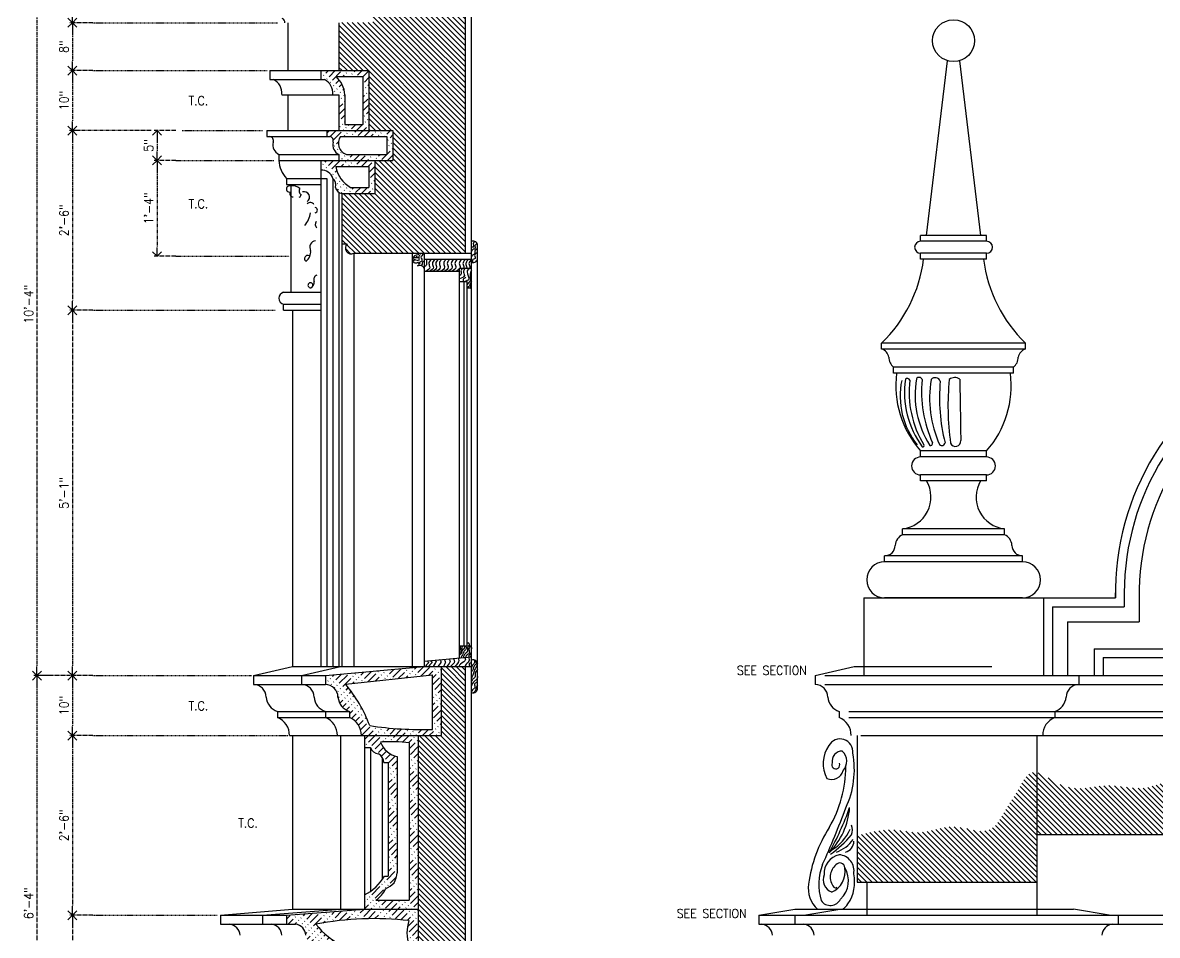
# Model space of a CAD drawing. Header units: inches. Extents: x 10 to 565, y 33 to 838.
# Drawn here: x 9.6 to 199, y 211.5 to 363.8 of the extents above; entities that cross this region are included whole.
import ezdxf

# ---------------------------------------------------------------- set-up
doc = ezdxf.new("R2010")
doc.units = ezdxf.units.IN
doc.header["$LTSCALE"] = 0.5
doc.header["$MEASUREMENT"] = 0
doc.linetypes.add('CENTER', pattern=[2, 1.25, -0.25, 0.25, -0.25])
doc.linetypes.add('HIDDEN', pattern=[0.375, 0.25, -0.125])
for name, color, linetype in [('A-ANNO-DIMS', 7, 'Continuous'), ('A-ANNO-NOTE', 7, 'Continuous'), ('A-ANNO-NOTE-FINE', 8, 'Continuous'), ('A-ELEV', 2, 'Continuous'), ('A-ELEV-FNSH', 2, 'Continuous'), ('A-ELEV-PATT', 8, 'Continuous'), ('A-SECT-MBND', 2, 'Continuous'), ('A-SECT-MCUT', 2, 'Continuous'), ('A-SECT-PATT', 8, 'Continuous')]:
    doc.layers.add(name, color=color, linetype=linetype)
doc.styles.add('NOTE', font='romans.shx', dxfattribs={"width": 0.9})
doc.dimstyles.new('A5-16$0', dxfattribs={"dimscale": 16, "dimtxt": 0.09375, "dimasz": 0.09375, "dimexe": 0.03125, "dimexo": 0.03125, "dimgap": 0.03125, "dimtad": 1, "dimdec": 4, "dimzin": 3, "dimdsep": 46, "dimlunit": 4, "dimtxsty": 'NOTE', "dimblk1": 'OPEN90', "dimblk2": 'OPEN90', "dimsah": 1, "dimcen": 0.09375, "dimclrd": 256, "dimclre": 256, "dimclrt": 256, "dimaunit": 1, "dimadec": 3, "dimazin": 0, "dimtfac": 0.7, "dimtdec": 4, "dimtmove": 2, "dimatfit": 3, "dimldrblk": 'OPEN90', "dimfxl": 0, "dimfrac": 1, "dimtolj": 1, "dimtzin": 1, "dimlwd": -1, "dimlwe": -1, "dimarcsym": 0})
pattern_1 = [(45, (2.3416, 0), (-0.5656854, 0.5656854), [1.92, -0.48, 0.08, -0.48, 0.08, -0.48])]
pattern_2 = [(135, (10.3416, 0), (-0.4419417, -0.4419417), [])]

# ---------------------------------------------------------------- blocks, each defined once
blk = doc.blocks.new('_Open90')
at = {"color": 0, "lineweight": -2}
for p, q in [((0, 0), (-1, 0)), ((-0.5, 0.5), (0, 0)), ((0, 0), (-0.5, -0.5))]:
    blk.add_line(p, q, dxfattribs=at)
blk = doc.blocks.new('*D20')
at = {"layer": 'A-ANNO-DIMS', "linetype": 'CENTER'}
for p, q in [((21.29, 378.81), (17.36, 378.81)), ((17.86, 377.31), (17.86, 365.31)), ((21.29, 363.81), (17.36, 363.81))]:
    blk.add_line(p, q, dxfattribs=at)
at = {"layer": 'Defpoints', "color": 0, "linetype": 'CENTER'}
for p in [(21.79, 378.81), (17.86, 363.81), (21.79, 363.81)]:
    blk.add_point(p, dxfattribs=at)
at = {"layer": 'A-ANNO-DIMS', "linetype": 'CENTER', "xscale": 1.5, "yscale": 1.5, "zscale": 1.5}
for p, rotation in [((17.86, 378.81), 90), ((17.86, 363.81), 270)]:
    blk.add_blockref('_Open90', p, dxfattribs=dict(at, rotation=rotation))
at = {"layer": 'A-ANNO-DIMS', "linetype": 'CENTER', "insert": (16.47, 371.31), "char_height": 1.5, "attachment_point": 5, "rotation": 90, "style": 'NOTE'}
blk.add_mtext('\\A1;1\'-3"', dxfattribs=at)
blk = doc.blocks.new('*D21')
at = {"layer": 'A-ANNO-DIMS', "linetype": 'CENTER'}
for p, q in [((21.29, 363.81), (17.36, 363.81)), ((17.86, 362.31), (17.86, 357.31)), ((21.29, 355.81), (17.36, 355.81))]:
    blk.add_line(p, q, dxfattribs=at)
at = {"layer": 'Defpoints', "color": 0, "linetype": 'CENTER'}
for p in [(21.79, 363.81), (17.86, 355.81), (21.79, 355.81)]:
    blk.add_point(p, dxfattribs=at)
at = {"layer": 'A-ANNO-DIMS', "linetype": 'CENTER', "xscale": 1.5, "yscale": 1.5, "zscale": 1.5}
for p, rotation in [((17.86, 363.81), 90), ((17.86, 355.81), 270)]:
    blk.add_blockref('_Open90', p, dxfattribs=dict(at, rotation=rotation))
at = {"layer": 'A-ANNO-DIMS', "linetype": 'CENTER', "insert": (16.47, 359.81), "char_height": 1.5, "attachment_point": 5, "rotation": 90, "style": 'NOTE'}
blk.add_mtext('\\A1;8"', dxfattribs=at)
blk = doc.blocks.new('*D22')
at = {"layer": 'A-ANNO-DIMS', "linetype": 'CENTER'}
for p, q in [((21.29, 355.81), (17.36, 355.81)), ((17.86, 354.31), (17.86, 347.31)), ((19.23, 345.81), (17.36, 345.81))]:
    blk.add_line(p, q, dxfattribs=at)
at = {"layer": 'Defpoints', "color": 0, "linetype": 'CENTER'}
for p in [(21.79, 355.81), (17.86, 345.81), (19.73, 345.81)]:
    blk.add_point(p, dxfattribs=at)
at = {"layer": 'A-ANNO-DIMS', "linetype": 'CENTER', "xscale": 1.5, "yscale": 1.5, "zscale": 1.5}
for p, rotation in [((17.86, 355.81), 90), ((17.86, 345.81), 270)]:
    blk.add_blockref('_Open90', p, dxfattribs=dict(at, rotation=rotation))
at = {"layer": 'A-ANNO-DIMS', "linetype": 'CENTER', "insert": (16.47, 350.81), "char_height": 1.5, "attachment_point": 5, "rotation": 90, "style": 'NOTE'}
blk.add_mtext('\\A1;10"', dxfattribs=at)
blk = doc.blocks.new('*D23')
at = {"layer": 'A-ANNO-DIMS', "linetype": 'CENTER'}
for p, q in [((35.15, 345.81), (31.5, 345.81)), ((32, 344.31), (32, 342.31)), ((35.15, 340.81), (31.5, 340.81))]:
    blk.add_line(p, q, dxfattribs=at)
at = {"layer": 'Defpoints', "color": 0, "linetype": 'CENTER'}
for p in [(35.65, 345.81), (32, 340.81), (35.65, 340.81)]:
    blk.add_point(p, dxfattribs=at)
at = {"layer": 'A-ANNO-DIMS', "linetype": 'CENTER', "xscale": 1.5, "yscale": 1.5, "zscale": 1.5}
for p, rotation in [((32, 345.81), 90), ((32, 340.81), 270)]:
    blk.add_blockref('_Open90', p, dxfattribs=dict(at, rotation=rotation))
at = {"layer": 'A-ANNO-DIMS', "linetype": 'CENTER', "insert": (30.61, 343.31), "char_height": 1.5, "attachment_point": 5, "rotation": 90, "style": 'NOTE'}
blk.add_mtext('\\A1;5"', dxfattribs=at)
blk = doc.blocks.new('*D24')
at = {"layer": 'A-ANNO-DIMS', "linetype": 'CENTER'}
for p, q in [((35.15, 340.81), (31.5, 340.81)), ((32, 339.31), (32, 326.31)), ((35.15, 324.81), (31.5, 324.81))]:
    blk.add_line(p, q, dxfattribs=at)
at = {"layer": 'Defpoints', "color": 0, "linetype": 'CENTER'}
for p in [(35.65, 340.81), (32, 324.81), (35.65, 324.81)]:
    blk.add_point(p, dxfattribs=at)
at = {"layer": 'A-ANNO-DIMS', "linetype": 'CENTER', "xscale": 1.5, "yscale": 1.5, "zscale": 1.5}
for p, rotation in [((32, 340.81), 90), ((32, 324.81), 270)]:
    blk.add_blockref('_Open90', p, dxfattribs=dict(at, rotation=rotation))
at = {"layer": 'A-ANNO-DIMS', "linetype": 'CENTER', "insert": (30.61, 332.81), "char_height": 1.5, "attachment_point": 5, "rotation": 90, "style": 'NOTE'}
blk.add_mtext('\\A1;1\'-4"', dxfattribs=at)
blk = doc.blocks.new('*D29')
at = {"layer": 'A-ANNO-DIMS', "linetype": 'CENTER'}
for p, q in [((18.58, 378.81), (11.45, 378.81)), ((11.95, 377.31), (11.95, 256.31)), ((18.58, 254.81), (11.45, 254.81))]:
    blk.add_line(p, q, dxfattribs=at)
at = {"layer": 'Defpoints', "color": 0, "linetype": 'CENTER'}
for p in [(19.08, 378.81), (11.95, 254.81), (19.08, 254.81)]:
    blk.add_point(p, dxfattribs=at)
at = {"layer": 'A-ANNO-DIMS', "linetype": 'CENTER', "xscale": 1.5, "yscale": 1.5, "zscale": 1.5}
for p, rotation in [((11.95, 378.81), 90), ((11.95, 254.81), 270)]:
    blk.add_blockref('_Open90', p, dxfattribs=dict(at, rotation=rotation))
at = {"layer": 'A-ANNO-DIMS', "linetype": 'CENTER', "insert": (10.56, 316.81), "char_height": 1.5, "attachment_point": 5, "rotation": 90, "style": 'NOTE'}
blk.add_mtext('\\A1;10\'-4"', dxfattribs=at)
blk = doc.blocks.new('*D30')
at = {"layer": 'A-ANNO-DIMS', "linetype": 'CENTER'}
for p, q in [((31, 345.81), (17.36, 345.81)), ((17.86, 344.31), (17.86, 317.31)), ((21.29, 315.81), (17.36, 315.81))]:
    blk.add_line(p, q, dxfattribs=at)
at = {"layer": 'Defpoints', "color": 0, "linetype": 'CENTER'}
for p in [(31.5, 345.81), (17.86, 315.81), (21.79, 315.81)]:
    blk.add_point(p, dxfattribs=at)
at = {"layer": 'A-ANNO-DIMS', "linetype": 'CENTER', "xscale": 1.5, "yscale": 1.5, "zscale": 1.5}
for p, rotation in [((17.86, 345.81), 90), ((17.86, 315.81), 270)]:
    blk.add_blockref('_Open90', p, dxfattribs=dict(at, rotation=rotation))
at = {"layer": 'A-ANNO-DIMS', "linetype": 'CENTER', "insert": (16.47, 330.81), "char_height": 1.5, "attachment_point": 5, "rotation": 90, "style": 'NOTE'}
blk.add_mtext('\\A1;2\'-6"', dxfattribs=at)
blk = doc.blocks.new('*D31')
at = {"layer": 'A-ANNO-DIMS', "linetype": 'CENTER'}
for p, q in [((21.29, 315.81), (17.36, 315.81)), ((17.86, 314.31), (17.86, 256.31)), ((21.29, 254.81), (17.36, 254.81))]:
    blk.add_line(p, q, dxfattribs=at)
at = {"layer": 'Defpoints', "color": 0, "linetype": 'CENTER'}
for p in [(21.79, 315.81), (17.86, 254.81), (21.79, 254.81)]:
    blk.add_point(p, dxfattribs=at)
at = {"layer": 'A-ANNO-DIMS', "linetype": 'CENTER', "xscale": 1.5, "yscale": 1.5, "zscale": 1.5}
for p, rotation in [((17.86, 315.81), 90), ((17.86, 254.81), 270)]:
    blk.add_blockref('_Open90', p, dxfattribs=dict(at, rotation=rotation))
at = {"layer": 'A-ANNO-DIMS', "linetype": 'CENTER', "insert": (16.47, 285.31), "char_height": 1.5, "attachment_point": 5, "rotation": 90, "style": 'NOTE'}
blk.add_mtext('\\A1;5\'-1"', dxfattribs=at)
blk = doc.blocks.new('*D32')
at = {"layer": 'A-ANNO-DIMS', "linetype": 'CENTER'}
for p, q in [((21.29, 254.81), (17.36, 254.81)), ((17.86, 253.31), (17.86, 246.31)), ((21.29, 244.81), (17.36, 244.81))]:
    blk.add_line(p, q, dxfattribs=at)
at = {"layer": 'Defpoints', "color": 0, "linetype": 'CENTER'}
for p in [(21.79, 254.81), (17.86, 244.81), (21.79, 244.81)]:
    blk.add_point(p, dxfattribs=at)
at = {"layer": 'A-ANNO-DIMS', "linetype": 'CENTER', "xscale": 1.5, "yscale": 1.5, "zscale": 1.5}
for p, rotation in [((17.86, 254.81), 90), ((17.86, 244.81), 270)]:
    blk.add_blockref('_Open90', p, dxfattribs=dict(at, rotation=rotation))
at = {"layer": 'A-ANNO-DIMS', "linetype": 'CENTER', "insert": (16.47, 249.81), "char_height": 1.5, "attachment_point": 5, "rotation": 90, "style": 'NOTE'}
blk.add_mtext('\\A1;10"', dxfattribs=at)
blk = doc.blocks.new('*D33')
at = {"layer": 'A-ANNO-DIMS', "linetype": 'CENTER'}
for p, q in [((21.29, 244.81), (17.36, 244.81)), ((17.86, 243.31), (17.86, 216.31)), ((21.29, 214.81), (17.36, 214.81))]:
    blk.add_line(p, q, dxfattribs=at)
at = {"layer": 'Defpoints', "color": 0, "linetype": 'CENTER'}
for p in [(21.79, 244.81), (17.86, 214.81), (21.79, 214.81)]:
    blk.add_point(p, dxfattribs=at)
at = {"layer": 'A-ANNO-DIMS', "linetype": 'CENTER', "xscale": 1.5, "yscale": 1.5, "zscale": 1.5}
for p, rotation in [((17.86, 244.81), 90), ((17.86, 214.81), 270)]:
    blk.add_blockref('_Open90', p, dxfattribs=dict(at, rotation=rotation))
at = {"layer": 'A-ANNO-DIMS', "linetype": 'CENTER', "insert": (16.47, 229.81), "char_height": 1.5, "attachment_point": 5, "rotation": 90, "style": 'NOTE'}
blk.add_mtext('\\A1;2\'-6"', dxfattribs=at)
blk = doc.blocks.new('*D34')
at = {"layer": 'A-ANNO-DIMS', "linetype": 'CENTER'}
for p, q in [((21.29, 214.81), (17.36, 214.81)), ((17.86, 213.31), (17.86, 201.31)), ((21.29, 199.81), (17.36, 199.81))]:
    blk.add_line(p, q, dxfattribs=at)
at = {"layer": 'Defpoints', "color": 0, "linetype": 'CENTER'}
for p in [(21.79, 214.81), (17.86, 199.81), (21.79, 199.81)]:
    blk.add_point(p, dxfattribs=at)
at = {"layer": 'A-ANNO-DIMS', "linetype": 'CENTER', "xscale": 1.5, "yscale": 1.5, "zscale": 1.5}
for p, rotation in [((17.86, 214.81), 90), ((17.86, 199.81), 270)]:
    blk.add_blockref('_Open90', p, dxfattribs=dict(at, rotation=rotation))
at = {"layer": 'A-ANNO-DIMS', "linetype": 'CENTER', "insert": (16.47, 207.31), "char_height": 1.5, "attachment_point": 5, "rotation": 90, "style": 'NOTE'}
blk.add_mtext('\\A1;1\'-3"', dxfattribs=at)
blk = doc.blocks.new('*D41')
at = {"layer": 'A-ANNO-DIMS', "linetype": 'CENTER'}
for p, q in [((13.98, 254.81), (11.46, 254.81)), ((11.96, 253.31), (11.96, 180.31)), ((16.32, 178.81), (11.46, 178.81))]:
    blk.add_line(p, q, dxfattribs=at)
at = {"layer": 'Defpoints', "color": 0, "linetype": 'CENTER'}
for p in [(14.48, 254.81), (11.96, 178.81), (16.82, 178.81)]:
    blk.add_point(p, dxfattribs=at)
at = {"layer": 'A-ANNO-DIMS', "linetype": 'CENTER', "xscale": 1.5, "yscale": 1.5, "zscale": 1.5}
for p, rotation in [((11.96, 254.81), 90), ((11.96, 178.81), 270)]:
    blk.add_blockref('_Open90', p, dxfattribs=dict(at, rotation=rotation))
at = {"layer": 'A-ANNO-DIMS', "linetype": 'CENTER', "insert": (10.56, 216.81), "char_height": 1.5, "attachment_point": 5, "rotation": 90, "style": 'NOTE'}
blk.add_mtext('\\A1;6\'-4"', dxfattribs=at)

msp = doc.modelspace()

# ---------------------------------------------------------------- hatches: boundary and pattern name
at = {"layer": 'A-ELEV-PATT'}
h = msp.add_hatch(dxfattribs=at)
h.set_pattern_fill('ANSI31', color=256, scale=5, angle=90, style=0)
h.set_pattern_definition([(135, (-2.3945, -2.4705), (-0.4419417, -0.4419417), [])])
edge = h.paths.add_edge_path()
edge.add_line((246.10043, 228.31194), (246.10043, 236.81661))
edge.add_spline(control_points=[(246.10043, 236.81661), (245.73996, 237.02151), (244.50991, 237.48821), (240.99382, 236.49839), (234.8761, 236.36426), (226.55429, 237.53249), (217.60956, 235.58408), (210.6321, 239.16182), (205.32068, 236.14469), (200.88036, 237.58431), (196.24787, 235.37566), (190.34674, 237.33126), (184.48632, 234.73768), (180.11579, 238.34034), (178.85043, 238.61571)], knot_values=[35.362398756, 35.362398756, 35.362398756, 35.362398756, 36.696992626, 39.693949757, 45.464125054, 55.397708702, 64.527850051, 72.349980227, 76.329989219, 81.558410066, 85.211477558, 90.966824073, 98.946424102, 103.310789022, 103.310789022, 103.310789022, 103.310789022], degree=3, periodic=0)
edge.add_line((178.85043, 238.61571), (178.85043, 228.31194))
edge.add_line((178.85043, 228.31194), (246.10043, 228.31194))
edge = h.paths.add_edge_path()
edge.add_spline(control_points=[(270.10043, 236.25074), (268.94604, 236.27861), (266.59213, 235.66473), (264.92177, 230.5586), (257.58811, 230.80218), (250.46993, 231.0617), (247.77688, 235.86365), (246.10043, 236.81661)], knot_values=[103.310789022, 103.310789022, 103.310789022, 103.310789022, 106.654854119, 109.724806563, 117.741563158, 124.637813743, 130.844764095, 130.844764095, 130.844764095, 130.844764095], degree=3, periodic=0)
edge.add_line((246.10043, 236.81661), (246.10043, 224.81194))
edge.add_line((246.10043, 224.81194), (270.10043, 224.81194))
edge.add_line((270.10043, 224.81194), (270.10043, 236.25074))
edge = h.paths.add_edge_path()
edge.add_line((178.85043, 220.31194), (178.85043, 238.61571))
edge.add_spline(control_points=[(178.85043, 238.61571), (178.41918, 238.70955), (177.32633, 238.64893), (175.67928, 235.51868), (173.75368, 232.75502), (171.01724, 227.56352), (164.99092, 230.59977), (159.8988, 228.02436), (154.35451, 229.55976), (150.84501, 228.6207), (148.85043, 228.08699)], knot_values=[0, 0, 0, 0, 1.487408529, 4.076675912, 8.934462773, 12.986434854, 18.911756863, 24.636005189, 29.266152162, 35.362398756, 35.362398756, 35.362398756, 35.362398756], degree=3, periodic=0)
edge.add_line((148.85043, 228.08699), (148.85043, 220.31194))
edge.add_line((148.85043, 220.31194), (178.85043, 220.31194))
at = {"layer": 'A-SECT-PATT'}
h = msp.add_hatch(dxfattribs=at)
h.set_pattern_fill('ANSI31', color=256, scale=5, angle=90, style=0)
h.set_pattern_definition(pattern_2)
h.paths.add_polyline_path([(83.49212, 381.68694), (82.49212, 381.68694), (82.49212, 379.81194), (78.99212, 379.81194), (78.99212, 371.31194), (67.99183, 371.31194), (67.99158, 363.824), (62.35064, 363.82438), (62.35064, 355.81194), (67.35064, 355.81194), (67.35064, 345.81194), (71.35064, 345.81194), (71.35064, 340.81194), (68.35064, 340.81194), (68.35064, 335.31194), (62.85064, 335.31194), (62.85064, 326.90469), (63.73244, 326.90469, 0.862917732), (64.85064, 325.31194), (83.49212, 325.31194)])
h = msp.add_hatch(dxfattribs=at)
h.set_pattern_fill('ACAD_ISO12W100', color=256, scale=0.16, angle=45, style=0)
h.set_pattern_definition(pattern_1)
h.paths.add_polyline_path([(61.3487, 351.78849), (62.35064, 351.78849), (62.35064, 345.81194), (67.35064, 345.81194), (67.35064, 355.81194), (59.35064, 355.81194), (59.35064, 354.31194), (59.93234, 354.31194, -0.30866662)])
h.paths.add_polyline_path([(61.88651, 354.81194), (66.35064, 354.81194), (66.35064, 346.81194), (63.35064, 346.81194), (63.35064, 351.78849, 0.196830911)], flags=16)
h.paths.add_polyline_path([(60.35064, 345.81194), (60.35064, 344.81194), (60.84889, 344.81194, -0.447294913), (61.38967, 343.86331, 0.36240921), (62.35064, 341.81194), (62.35064, 340.81194), (71.35064, 340.81194), (71.35064, 345.81194)])
h.paths.add_polyline_path([(70.35064, 344.81194), (70.35064, 341.81194), (63.60906, 341.81194, -0.503914619), (62.62817, 344.81194)], flags=16)
h.paths.add_polyline_path([(59.35064, 340.81194), (59.35064, 339.17355, -0.65039518), (61.35064, 337.81194, -0.327332155), (61.77812, 336.31194, 0.307673327), (62.85064, 335.31194), (68.35064, 335.31194), (68.35064, 340.81194)])
h.paths.add_polyline_path([(61.84606, 339.81194), (67.35064, 339.81194), (67.35064, 336.31194), (64.30945, 336.31194, -0.234497264)], flags=16)
h = msp.add_hatch(dxfattribs=at)
h.set_pattern_fill('ACAD_ISO12W100', color=256, scale=0.16, angle=45, style=0)
h.set_pattern_definition(pattern_1)
h.paths.add_polyline_path([(60.10064, 254.81194), (60.10064, 253.31194, -0.414213562), (62.20064, 251.21194, 0.287150862), (64.10064, 248.81194), (64.10064, 247.81194, -0.318484366), (66.10064, 244.81194), (79.49212, 244.81194), (79.49212, 256.31194), (76.60064, 256.31194)])
h.paths.add_polyline_path([(63.43704, 253.37497), (77.99212, 254.95478), (77.99212, 245.83853, -0.045079665), (67.49738, 246.46054, 0.090229816)], flags=16)
h.paths.add_polyline_path([(75.60064, 244.81194), (66.60064, 244.81194), (66.60064, 242.81194), (67.60064, 242.81194, 0.314196784), (68.97921, 241.77754, -0.248597296), (69.85763, 240.32198), (70.60064, 240.32198), (70.60064, 221.32443), (69.94401, 221.32443, -0.149006498), (66.60064, 218.20445), (66.60064, 215.81194), (75.60064, 215.81194)])
h.paths.add_polyline_path([(74.10064, 217.31194), (68.51607, 217.31194, 0.130573404), (70.14679, 219.19802, 0.06103661), (71.58506, 220.22857, 0.070865325), (72.10064, 221.91229), (72.10064, 241.30662, -0.263864792), (69.30058, 243.70402, -0.046337668), (74.10064, 243.60674)], flags=16)
h.paths.add_polyline_path([(75.60064, 215.81194), (66.60064, 215.81194), (53.60064, 214.81194), (53.60064, 213.31194), (55.10064, 213.31194, -0.360207071), (56.85454, 211.45993, 0.379478734), (58.60064, 209.81194), (61.10064, 209.81194), (61.10064, 208.81194), (75.60064, 208.81194)])
h.paths.add_polyline_path([(74.089, 209.81194, 0.067786714), (63.06452, 209.81194, -0.139230166), (58.52554, 213.31194, -0.07678157), (74.05185, 213.91202, 0.172816828)], flags=16)
h = msp.add_hatch(dxfattribs=at)
h.set_pattern_fill('ANSI31', color=256, scale=5, angle=90, style=0)
h.set_pattern_definition(pattern_2)
h.paths.add_polyline_path([(83.49212, 256.31194), (79.49212, 256.31194), (79.49212, 244.81194), (75.60064, 244.81194), (75.60064, 208.81194), (70.66112, 208.81194), (70.66081, 199.81131), (66.53582, 199.81131), (66.53582, 188.81194), (71.03582, 188.81194), (71.03582, 184.81194), (79.03582, 184.81194), (79.03606, 178.81177), (83.49212, 178.99219)])

# ---------------------------------------------------------------- linework, layer by layer
at = {"layer": 'A-ANNO-NOTE-FINE', "linetype": 'HIDDEN'}
for p, q in [((21.29168, 363.81194), (52.17799, 363.81194)), ((21.29168, 355.81194), (50.39778, 355.81194)), ((36.20163, 345.81194), (49.61894, 345.81194)), ((35.1543, 340.81194), (51.47197, 340.81194)), ((35.1543, 324.81194), (54.05883, 324.81194)), ((21.29168, 315.81194), (51.72231, 315.81194)), ((21.29168, 254.81194), (47.7654, 254.81194)), ((21.29168, 244.81194), (53.88523, 244.81194)), ((21.29168, 214.81194), (42.01815, 214.81194))]:
    msp.add_line(p, q, dxfattribs=at)
at = {"layer": 'A-ELEV'}
for p, q in [((160.44647, 328.31194), (163.94647, 357.45784)), ((165.94647, 357.45784), (169.44647, 328.31194)), ((170.44647, 328.31194), (159.44647, 328.31194)), ((159.44647, 327.31194), (159.44647, 328.31194)), ((170.44647, 327.31194), (170.44647, 328.31194)), ((170.44647, 327.31194), (159.44647, 327.31194)), ((170.44647, 325.31194), (159.44647, 325.31194)), ((159.44647, 324.31194), (159.44647, 325.31194)), ((170.44647, 324.31194), (159.44647, 324.31194)), ((170.44647, 324.31194), (170.44647, 325.31194)), ((176.94647, 310.31194), (152.94647, 310.31194)), ((152.94647, 309.31194), (152.94647, 310.31194)), ((176.94647, 309.31194), (152.94647, 309.31194)), ((176.94647, 309.31194), (176.94647, 310.31194)), ((174.94647, 306.31194), (154.94647, 306.31194)), ((154.94647, 305.31194), (154.94647, 306.31194)), ((174.94647, 305.31194), (154.94647, 305.31194)), ((174.94647, 305.31194), (174.94647, 306.31194)), ((170.44647, 292.31194), (159.44647, 292.31194)), ((159.44647, 291.31194), (159.44647, 292.31194)), ((170.44647, 291.31194), (170.44647, 292.31194)), ((170.44647, 291.31194), (159.44647, 291.31194)), ((170.44647, 288.31194), (159.44647, 288.31194)), ((159.44647, 287.31194), (159.44647, 288.31194)), ((170.44647, 287.31194), (170.44647, 288.31194)), ((170.44647, 287.31194), (159.44647, 287.31194)), ((173.44647, 279.31194), (156.44647, 279.31194)), ((156.44647, 278.31194), (156.44647, 279.31194)), ((173.44647, 278.31194), (173.44647, 279.31194)), ((173.44647, 278.31194), (156.44647, 278.31194)), ((176.44647, 274.81194), (153.44647, 274.81194)), ((153.44647, 273.81194), (153.44647, 274.81194)), ((176.44647, 273.81194), (176.44647, 274.81194)), ((176.44647, 273.81194), (153.44647, 273.81194)), ((149.94647, 267.81194), (149.94647, 254.81194)), ((149.94647, 267.81194), (191.95375, 267.81194)), ((176.44647, 267.81194), (153.44647, 267.81194)), ((179.94647, 267.81194), (179.94647, 254.81194)), ((191.94647, 268.61223), (191.94647, 267.81194)), ((193.44647, 268.61223), (193.44647, 266.31194)), ((195.94647, 268.61223), (195.94647, 263.81194)), ((181.44647, 266.31194), (181.44647, 254.81194)), ((181.44647, 266.31194), (193.44647, 266.31194)), ((183.94647, 263.81194), (183.94647, 254.81194)), ((183.94647, 263.81194), (195.94647, 263.81194)), ((188.44647, 259.31194), (200.44647, 259.31194)), ((188.44647, 259.31194), (188.44647, 254.81194)), ((189.94647, 257.81194), (200.44647, 257.81194)), ((189.94647, 257.81194), (189.94647, 254.81194)), ((141.85043, 254.81194), (148.35043, 256.31194)), ((148.35043, 256.31194), (171.36308, 256.31194)), ((141.85043, 254.81194), (141.85043, 253.31194)), ((143.44647, 254.81194), (544.85043, 254.81194)), ((185.85043, 254.81194), (185.85043, 253.31194)), ((143.44647, 253.31194), (544.85043, 253.31194)), ((145.85043, 248.81194), (145.85043, 247.81194)), ((147.44647, 248.81194), (544.85043, 248.81194)), ((181.85043, 248.81194), (181.85043, 247.81194)), ((147.44647, 247.81194), (544.85043, 247.81194)), ((149.44647, 244.81194), (544.85043, 244.81194)), ((150.44647, 220.31194), (150.44647, 214.81194)), ((178.85043, 220.31194), (178.85043, 214.81194)), ((132.44647, 214.81194), (138.44647, 215.81194)), ((132.44647, 214.81194), (544.85043, 214.81194)), ((132.44647, 214.81194), (132.44647, 213.31194)), ((138.44647, 215.81194), (184.94647, 215.81194)), ((138.44647, 214.81194), (138.44647, 213.31194)), ((139.94647, 214.81194), (145.94647, 215.81194)), ((190.94647, 214.81194), (184.94647, 215.81194)), ((192.44647, 214.81194), (192.44647, 213.31194)), ((132.44647, 213.31194), (544.85043, 213.31194))]:
    msp.add_line(p, q, dxfattribs=at)
msp.add_circle((164.94647, 360.81194), 3.5, dxfattribs=at)
for centre, radius, start, end in [((159.44647, 326.31194), 1, 90, 270), ((170.44647, 326.31194), 1, 270, 90), ((136.42636, 327.322), 23.71194, 314.1628508, 352.7070469), ((193.46659, 327.322), 23.71194, 187.2929531, 225.8371492), ((152.52337, 307.72843), 1.63906, 8.9283533, 75.0404115), ((177.36958, 307.72843), 1.63906, 104.9595885, 171.0716467), ((156.28093, 307.98281), 2.13836, 180, 231.3870071), ((173.61202, 307.98281), 2.13836, 308.6129929, 360), ((235.94647, 268.61223), 44, 115.8424129, 181.0421699), ((235.94647, 268.61223), 42.5, 115.8424129, 180), ((171.79654, 303.22735), 16.48242, 172.7341231, 221.4713348), ((158.09641, 303.22735), 16.48242, 318.5286652, 7.2658769), ((235.94647, 268.61223), 40, 115.8424129, 181.1464002), ((159.44647, 289.81194), 1.5, 90, 270), ((170.44647, 289.81194), 1.5, 270, 90), ((155.84347, 284.61344), 5.33569, 276.4890619, 30.3808358), ((174.04948, 284.61344), 5.33569, 149.6191642, 263.5109381), ((153.44647, 276.56194), 1.75, 270, 0), ((157.18451, 276.46334), 1.99048, 111.7639546, 177.1606899), ((172.70844, 276.46334), 1.99048, 2.8393101, 68.2360454), ((176.44647, 276.56194), 1.75, 180, 270), ((153.44647, 270.81194), 3, 90, 270), ((176.44647, 270.81194), 3, 270, 90), ((141.85043, 251.21194), 2.1, 0, 90), ((185.85043, 251.21194), 2.1, 90, 180), ((146.81763, 251.52973), 2.88476, 186.3245561, 250.4104147), ((180.88322, 251.52973), 2.88476, 289.5895853, 353.6754439), ((144.73439, 244.90125), 3.11732, 358.3583396, 69.0217954), ((182.96647, 244.90125), 3.11732, 110.9782046, 181.6416604), ((132.70482, 211.3266), 2, 3.8225537, 83.0600688), ((139.70482, 211.3266), 2, 3.8225537, 83.0600688), ((191.68813, 211.3266), 2, 96.9399312, 176.1774463)]:
    msp.add_arc(centre, radius, start, end, dxfattribs=at)
at = {"layer": 'A-ELEV-FNSH'}
for centre, radius, start, end in [((169.24613, 301.50311), 13.21333, 168.6571764, 218.2838535), ((172.0965, 302.07956), 15.34996, 171.7345645, 216.362504), ((157.22751, 303.98103), 0.44333, 19.995628, 136.4888501), ((174.40708, 302.11964), 16.8834, 173.1524167, 211.3038702), ((174.44243, 301.71283), 15.91082, 170.4677412, 212.1111124), ((159.203, 304.09231), 0.5189, 14.7925333, 150.5157885), ((180.44156, 302.20308), 20.83518, 174.4315977, 204.1302177), ((179.64926, 301.11567), 18.69568, 170.420978, 204.4413455), ((161.89384, 303.68574), 0.86865, 17.7271028, 141.4760171), ((194.03424, 301.22742), 31.43115, 175.0303607, 193.8800743), ((208.32652, 299.84968), 44.30952, 174.2846594, 188.0798828), ((165.14225, 303.09734), 1.47517, 54.6543097, 127.8414974), ((2003.16884, 328.43064), 1837.33165, 180.75249846, 181.07186592), ((161.12287, 293.5491), 0.33327, 241.8545189, 24.1435672), ((163.00111, 293.74804), 0.5233, 224.6744762, 353.3446858), ((165.27412, 293.97174), 0.88902, 203.1786075, 5.7367011), ((159.78371, 293.21294), 0.23917, 258.3612317, 34.2097381), ((148.37919, 240.14618), 5.1983, 144.9006124, 208.6626095), ((146.00343, 242.09364), 2.14685, 353.4998868, 150.9774024), ((146.37815, 240.49527), 1.71617, 89.0222425, 188.5541348), ((144.78101, 240.50071), 2.3404, 318.3850834, 46.9666531), ((133.4343, 239.10612), 14.95615, 334.7819343, 10.5738044), ((144.63321, 239.4344), 1.95928, 245.4093909, 345.5777811), ((126.69456, 239.69569), 20.27494, 329.7099424, 359.9309655), ((145.28344, 239.92524), 0.67965, 152.4113586, 21.8688944), ((6.87458, 284.93051), 149.49858, 335.6585457, 339.5649742), ((96.54982, 251.31127), 54.31839, 331.3116467, 340.0400254), ((135.47943, 233.7141), 12.16272, 315.8085922, 355.5430799), ((164.0169, 216.83132), 23.5025, 147.4703635, 172.2058372), ((140.46489, 232.42205), 7.91989, 301.4716783, 335.8468699), ((146.05168, 229.01006), 2.02905, 337.310883, 24.5094141), ((133.34272, 240.58336), 19.11216, 305.3993361, 319.7219822), ((143.59276, 230.7309), 5.66, 288.562391, 324.6210883), ((146.52482, 227.09272), 1.77137, 282.7977349, 2.5843508), ((146.56642, 221.76605), 3.2212, 102.7285515, 183.6925393), ((145.96732, 222.72306), 0.81472, 2.0425854, 142.9362155), ((145.65433, 222.23441), 2.68132, 348.7780848, 85.6718178), ((151.94395, 219.93463), 9.48197, 159.1392903, 196.4683834), ((146.95222, 221.19641), 2.59699, 129.0193739, 220.2592286), ((143.2059, 222.045), 3.64487, 292.2331489, 11.1862411), ((143.24303, 220.55692), 4.1641, 313.0932831, 31.814256), ((142.02657, 220.32192), 6.41048, 325.6802499, 12.5292897), ((145.54961, 219.3673), 4.8619, 172.3014501, 226.9929431), ((145.36686, 220.72898), 2.17906, 157.6214595, 248.8539255), ((145.23988, 219.74633), 0.35315, 220.2592156, 310.951206), ((144.39262, 218.3039), 1.86938, 214.4426942, 335.0759077), ((144.31593, 218.78739), 3.65458, 305.4948086, 325.3135453)]:
    msp.add_arc(centre, radius, start, end, dxfattribs=at)
at = {"layer": 'A-SECT-MBND'}
for p, q in [((84.49212, 327.32993), (84.49212, 376.82837)), ((53.85064, 363.81194), (53.85064, 355.81194)), ((50.85064, 355.81194), (50.85064, 354.31194)), ((50.85064, 355.81194), (59.35064, 355.81194)), ((50.85064, 354.31194), (59.35064, 354.31194)), ((52.85075, 351.78849), (61.35064, 351.78849)), ((53.85064, 351.81194), (53.85064, 345.81194)), ((50.35064, 345.81194), (50.35064, 344.81194)), ((50.35064, 345.81194), (60.35064, 345.81194)), ((50.35064, 344.81194), (60.35064, 344.81194)), ((52.35064, 341.81194), (62.35064, 341.81194)), ((52.35064, 341.81194), (52.35064, 340.81194)), ((52.35064, 340.81194), (59.35064, 340.81194)), ((59.35064, 339.17355), (59.35064, 256.31194)), ((53.60064, 337.81194), (60.35064, 337.81194)), ((53.60064, 337.81194), (53.60064, 336.81194)), ((60.35064, 337.81194), (60.35064, 256.31194)), ((61.35064, 337.81194), (61.35064, 256.31194)), ((53.60064, 336.81194), (59.35064, 336.81194)), ((54.35064, 336.81194), (54.35064, 318.81194)), ((62.35064, 335.49997), (62.35064, 256.31194)), ((62.85064, 326.90469), (62.85064, 256.31194)), ((64.85064, 325.31194), (64.85064, 256.31194)), ((74.60064, 324.28892), (74.60064, 256.31194)), ((85.49212, 256.67827), (85.49222, 324.52106)), ((76.60064, 322.31194), (76.60064, 257.24805)), ((82.49212, 259.81194), (82.49212, 320.61223)), ((53.13142, 318.81194), (59.35064, 318.81194)), ((84.49212, 259.81194), (84.49212, 319.68839)), ((53.13142, 316.81194), (59.35064, 316.81194)), ((53.13142, 315.81194), (53.13142, 316.81194)), ((53.13142, 315.81194), (59.35064, 315.81194)), ((54.60064, 315.81194), (54.60064, 256.31194)), ((48.10064, 254.81194), (54.60064, 256.31194)), ((54.60064, 256.31194), (76.60064, 256.31194)), ((56.10064, 254.81194), (62.60064, 256.31194)), ((48.10064, 254.81194), (60.10064, 254.81194)), ((48.10064, 254.81194), (48.10064, 253.31194)), ((56.10064, 254.81194), (56.10064, 253.31194)), ((48.10064, 253.31194), (60.10064, 253.31194)), ((84.49212, 181.32969), (84.49212, 251.9811)), ((52.10064, 248.81194), (64.10064, 248.81194)), ((52.10064, 248.81194), (52.10064, 247.81194)), ((60.10064, 248.81194), (60.10064, 247.81194)), ((52.10064, 247.81194), (64.10064, 247.81194)), ((54.10064, 244.81194), (66.10064, 244.81194)), ((54.60064, 244.81194), (54.60064, 215.81194)), ((62.60064, 244.81194), (62.60064, 215.81194)), ((66.60064, 242.81194), (66.60064, 218.20445)), ((67.60064, 242.81194), (67.60064, 218.78892)), ((69.60064, 241.15679), (69.60064, 220.78279)), ((42.60064, 214.81194), (54.60064, 215.81194)), ((42.60064, 214.81194), (53.60064, 214.81194)), ((42.60064, 214.81194), (42.60064, 213.31194)), ((49.60064, 214.81194), (62.60064, 215.81194)), ((49.60064, 214.81194), (49.60064, 213.31194)), ((54.60064, 215.81194), (66.60064, 215.81194)), ((42.60064, 213.31194), (53.60064, 213.31194))]:
    msp.add_line(p, q, dxfattribs=at)
for centre, radius, start, end in [((52.60506, 363.82035), 0.74563, 359.353784, 66.1781624), ((50.29141, 352.01235), 2.56707, 355.5224479, 63.6119605), ((50.69691, 344.09585), 0.73241, 341.4886117, 77.883512), ((53.10268, 343.41354), 1.76938, 165.2740354, 244.8473736), ((56.95064, 340.96819), 4.60265, 181.945419, 223.2943109), ((54.10883, 336.04895), 0.52676, 74.6405345, 285.3594655), ((54.70287, 335.25539), 0.5368, 147.8548404, 270.5847445), ((54.62222, 334.8466), 1.75069, 46.7389626, 102.3306851), ((56.43835, 335.7224), 0.73428, 147.0744547, 237.136695), ((56.56171, 334.69555), 0.8961, 304.6206539, 107.9592318), ((55.5523, 335.11531), 0.48769, 293.4123251, 358.8618371), ((57.58446, 333.02376), 0.75252, 35.648084, 133.0437715), ((52.28029, 333.199), 5.47208, 323.3792495, 348.2906595), ((58.29744, 332.53834), 0.45771, 280.6208101, 74.6031221), ((59.21202, 330.12676), 0.80138, 143.522206, 224.6561716), ((55.60961, 325.57606), 2.03872, 309.0927917, 5.6303651), ((58.58976, 326.3215), 1.09654, 96.9993105, 209.828724), ((57.12269, 324.44525), 0.50558, 43.1976195, 243.2567384), ((57.60113, 319.97809), 0.40985, 340.9360561, 280.4775912), ((57.11199, 320.54663), 1.12322, 300.1211745, 3.4779093), ((58.90884, 320.94042), 0.75007, 107.833157, 205.7319059), ((53.38142, 317.81194), 1.03078, 104.0362435, 255.9637565), ((48.10064, 251.21194), 2.1, 0, 90), ((56.10064, 251.21194), 2.1, 0, 90), ((53.06785, 251.52973), 2.88476, 186.3245561, 250.4104147), ((61.06785, 251.52973), 2.88476, 186.3245561, 250.4104147), ((50.9846, 244.90125), 3.11732, 358.3583396, 69.0217954), ((58.9846, 244.90125), 3.11732, 358.3583396, 69.0217954), ((43.85899, 211.3266), 2, 3.8225537, 83.0600688), ((50.85899, 211.3266), 2, 3.8225537, 83.0600688)]:
    msp.add_arc(centre, radius, start, end, dxfattribs=at)
at = {"layer": 'A-SECT-MCUT'}
for p, q in [((83.49212, 325.31194), (83.49212, 381.68694)), ((62.35064, 363.81194), (62.35064, 355.81194)), ((59.35064, 355.81194), (59.35064, 354.31194)), ((59.35064, 355.81194), (67.35064, 355.81194)), ((59.35064, 354.31194), (59.93234, 354.31194)), ((61.88651, 354.81194), (66.35064, 354.81194)), ((66.35064, 354.81194), (66.35064, 346.81194)), ((67.35064, 355.81194), (67.35064, 345.81194)), ((61.35064, 351.78849), (62.35064, 351.78849)), ((62.35064, 351.78849), (62.35064, 345.81194)), ((63.35064, 351.78849), (63.35064, 346.81194)), ((63.35064, 346.81194), (66.35064, 346.81194)), ((60.35064, 345.81194), (60.35064, 344.81194)), ((60.35064, 345.81194), (71.35064, 345.81194)), ((60.35064, 344.81194), (60.84889, 344.81194)), ((62.62817, 344.81194), (70.35064, 344.81194)), ((70.35064, 344.81194), (70.35064, 341.81194)), ((71.35064, 345.81194), (71.35064, 340.81194)), ((62.35064, 341.81194), (62.35064, 340.81194)), ((63.60906, 341.81194), (70.35064, 341.81194)), ((59.35064, 340.81194), (59.35064, 339.17355)), ((59.35064, 340.81194), (71.35064, 340.81194)), ((61.84606, 339.81194), (67.35064, 339.81194)), ((67.35064, 339.81194), (67.35064, 336.31194)), ((68.35064, 340.81194), (68.35064, 335.31194)), ((62.85064, 335.31194), (68.35064, 335.31194)), ((62.85064, 335.31194), (62.85064, 326.90469)), ((64.30945, 336.31194), (67.35064, 336.31194)), ((62.85064, 326.90469), (63.73244, 326.90469)), ((84.49212, 319.68839), (84.49212, 327.32993)), ((85.49212, 324.53314), (85.49212, 326.59074)), ((64.85064, 325.31194), (84.49212, 325.31194)), ((74.60064, 325.31194), (74.60064, 324.28892)), ((76.60064, 325.31194), (76.60064, 322.31194)), ((76.60064, 324.31194), (84.49212, 324.31194)), ((76.60064, 322.31194), (82.49212, 322.31194)), ((82.49212, 322.81194), (84.49212, 322.81194)), ((82.49212, 320.61223), (82.49212, 322.81194)), ((82.49212, 320.61223), (83.74212, 320.61223)), ((83.24212, 259.81194), (83.24212, 320.61223)), ((83.74212, 259.81194), (83.74212, 320.61223)), ((84.29212, 319.48839), (83.74212, 319.48839)), ((82.49212, 257.7786), (82.49212, 259.81194)), ((82.49212, 259.81194), (83.74212, 259.81194)), ((82.69212, 259.81194), (83.24212, 259.81194)), ((83.74212, 260.31194), (83.91712, 260.31194)), ((83.74212, 259.81194), (83.74212, 259.81194)), ((84.11712, 260.11194), (84.11712, 259.81194)), ((84.11712, 259.81194), (84.49212, 259.81194)), ((84.49212, 251.9811), (84.49212, 259.81194)), ((76.60064, 257.24805), (84.49212, 257.95871)), ((60.10064, 254.81194), (76.60064, 256.31194)), ((76.60064, 257.24805), (76.60064, 256.31194)), ((76.60064, 256.31194), (84.49212, 256.31194)), ((79.49212, 244.81194), (79.49212, 256.31194)), ((83.49212, 178.81194), (83.49212, 256.31194)), ((85.49212, 252.72028), (85.49212, 256.65408)), ((60.10064, 254.81194), (60.10064, 253.31194)), ((63.43704, 253.37497), (77.99212, 254.95478)), ((77.99212, 245.83853), (77.99212, 254.95478)), ((64.10064, 248.81194), (64.10064, 247.81194)), ((66.10064, 244.81194), (79.49212, 244.81194)), ((66.60064, 244.81194), (66.60064, 242.81194)), ((75.60064, 244.81194), (75.60064, 208.81194)), ((148.85043, 244.81194), (148.85043, 220.31194)), ((178.85043, 244.81194), (178.85043, 220.31194)), ((66.60064, 242.81194), (67.60064, 242.81194)), ((74.10064, 243.60674), (74.10064, 217.31194)), ((72.10064, 241.30662), (72.10064, 221.91229)), ((69.85763, 240.32198), (70.60064, 240.32198)), ((70.60064, 240.32198), (70.60064, 221.32443)), ((178.85043, 228.31194), (247.10043, 228.31194)), ((69.94401, 221.32443), (70.60064, 221.32443)), ((148.85043, 220.31194), (178.85043, 220.31194)), ((66.60064, 218.20445), (66.60064, 215.81194)), ((68.51607, 217.31194), (74.10064, 217.31194)), ((53.60064, 214.81194), (66.60064, 215.81194)), ((53.60064, 214.81194), (53.60064, 213.31194)), ((66.60064, 215.81194), (75.60064, 215.81194)), ((53.60064, 213.31194), (55.10064, 213.31194))]:
    msp.add_line(p, q, dxfattribs=at)
for centre, radius, start, end in [((58.79141, 352.01235), 2.56707, 355.5224479, 63.6119605), ((58.92719, 351.51263), 4.43205, 3.5684628, 48.1094019), ((60.69515, 344.09585), 0.73241, 341.4886117, 77.883512), ((64.22902, 343.67501), 1.96351, 144.6174808, 251.5942927), ((63.09939, 343.41347), 1.76791, 165.2590182, 244.9429493), ((59.4982, 337.24064), 1.93854, 17.1401581, 94.3655378), ((66.60396, 340.54377), 4.81385, 188.7443126, 241.5333166), ((60.54151, 336.77044), 1.31888, 339.6569456, 52.1566885), ((63.05002, 336.60092), 1.30431, 192.8005819, 261.2075238), ((64.40938, 326.19105), 0.98363, 133.4882674, 296.6542333), ((84.72783, 326.6028), 0.76438, 359.0963422, 107.961153), ((75.19735, 324.31485), 0.59727, 177.2272119, 303.0690492), ((84.72783, 324.52109), 0.76438, 252.038847, 0.9036578), ((75.43446, 323.51604), 0.31123, 274.8542816, 73.4228823), ((75.84285, 322.50244), 0.80054, 18.8080625, 118.506051), ((84.29212, 319.68839), 0.2, 270, 0), ((83.91712, 260.11194), 0.2, 360, 90), ((84.72783, 256.66613), 0.76438, 359.0963422, 107.961153), ((60.10064, 251.21194), 2.1, 0, 90), ((46.46535, 238.75935), 22.39765, 20.1109386, 40.7342403), ((84.72783, 252.70823), 0.76438, 252.038847, 0.9036578), ((65.06785, 251.52973), 2.88476, 186.3245561, 250.4104147), ((62.9846, 244.90125), 3.11732, 358.3583396, 69.0217954), ((76.18722, 304.23235), 58.42171, 261.4458879, 271.7703961), ((69.03173, 243.28335), 1.50673, 198.2322967, 268.0024872), ((71.17694, 217.8138), 25.95812, 83.5329618, 94.145182), ((72.81389, 244.97354), 3.73564, 199.867216, 258.9929572), ((68.04511, 240.22098), 1.81533, 3.189438, 59.0317465), ((65.93282, 222.88016), 6.2433, 334.8676693, 351.0817), ((63.15391, 225.24933), 7.84285, 296.0703582, 329.9707048), ((66.6606, 225.5824), 7.27419, 298.6367045, 312.6079325), ((65.78186, 221.32396), 4.85512, 304.2746104, 334.0314766), ((68.23101, 163.3565), 50.88951, 83.4320189, 100.9945998), ((54.85899, 211.3266), 2, 3.8225537, 83.0600688), ((66.95776, 219.55409), 10.49127, 216.5115505, 248.2169325), ((79.82452, 211.91411), 6.10863, 160.9093975, 200.1287219)]:
    msp.add_arc(centre, radius, start, end, dxfattribs=at)
at = {"layer": 'A-SECT-PATT'}
msp.add_line((75.5701, 325.31194), (75.5701, 325.04674), dxfattribs=at)
msp.add_arc((75.51978, 324.09721), 0.95086, 86.9665881, 165.1577556, dxfattribs=at)
for points in [[(85.16003, 327.23326), (84.79648, 327.0663), (84.79648, 326.36497), (84.49212, 326.36497)], [(85.43469, 326.89372), (85.06822, 326.56858), (85.09086, 326.16136), (84.66062, 325.9125), (84.49212, 325.64102)], [(85.49212, 326.07087), (85.04557, 325.68627), (84.97764, 325.16592), (84.63798, 324.98493), (84.49212, 324.71345)], [(75.26328, 324.82657), (75.53501, 324.57771), (74.78775, 324.50984), (74.69717, 324.35147)], [(75.9426, 325.12068), (75.67087, 324.64558), (75.64823, 324.07999), (74.85568, 324.23836), (74.87833, 324.01212)], [(76.46342, 325.1433), (76.05582, 324.64558), (76.21433, 324.03475), (75.78409, 323.76326), (75.85203, 323.58227)], [(76.46342, 323.94425), (76.23698, 323.65014), (76.19169, 323.33342), (76.07847, 323.35604)], [(77.04637, 324.31194), (76.95617, 323.85447), (76.88852, 323.26869), (76.66301, 323.13351)], [(77.74544, 324.31194), (77.36208, 323.58411), (77.51993, 322.99833), (76.84342, 322.31194)], [(78.3543, 324.31194), (77.97094, 323.58411), (78.1288, 322.99833), (77.45228, 322.31194)], [(78.89552, 324.31194), (78.51216, 323.58411), (78.67001, 322.99833), (77.99349, 322.31194)], [(79.50438, 324.31194), (79.12102, 323.58411), (79.27887, 322.99833), (78.60235, 322.31194)], [(80.22599, 324.31194), (79.84263, 323.58411), (80.00049, 322.99833), (79.32397, 322.31194)], [(80.83485, 324.31194), (80.45149, 323.58411), (80.60935, 322.99833), (79.93283, 322.31194)], [(81.48883, 324.31194), (81.10547, 323.58411), (81.26332, 322.99833), (80.5868, 322.31194)], [(82.09769, 324.31194), (81.71433, 323.58411), (81.87218, 322.99833), (81.19566, 322.31194)], [(82.8193, 324.31194), (82.43594, 323.58411), (82.5938, 322.99833), (81.91728, 322.31194)], [(85.47581, 325.41478), (85.00028, 324.96231), (85.09086, 324.41935), (84.68327, 324.2836), (84.72783, 323.75671)], [(83.07881, 322.81194), (82.74408, 322.50924), (82.76983, 321.86611), (82.49212, 321.53169)], [(83.51654, 322.81194), (83.15606, 322.32916), (83.31055, 321.63458), (82.49212, 321.04291)], [(84.083, 322.81194), (83.74827, 322.22626), (84.03151, 320.96574), (83.36204, 320.61223)], [(84.49212, 322.50924), (84.23749, 321.66031), (84.31474, 320.94001), (83.74212, 320.11681)], [(84.49212, 320.52419), (84.22492, 320.13797), (84.12933, 319.85147), (83.74212, 319.62374)], [(84.49212, 320.04247), (84.32051, 319.82943), (84.29845, 319.58701), (84.07786, 319.48839)], [(82.77067, 259.81194), (82.59475, 259.54096), (82.66511, 259.14726), (82.49212, 258.94338)], [(83.06621, 259.81194), (82.85511, 259.5269), (82.87622, 259.08399), (82.61586, 258.71841), (82.57364, 258.66217), (82.49212, 258.5286)], [(84.11712, 259.96194), (83.80506, 259.44956), (83.76988, 258.78872), (83.31953, 258.35987), (83.15324, 257.83813)], [(84.30467, 259.81194), (84.05134, 259.19647), (84.12171, 258.57078), (83.64322, 258.17708), (83.51425, 257.87064)], [(84.49212, 259.48376), (84.40318, 258.79575), (84.25541, 258.3669), (84.04431, 258.16302), (84.07901, 257.9215)], [(84.49212, 258.35284), (84.35392, 258.22629), (84.35312, 257.94619)], [(84.49212, 256.99517), (84.09552, 256.74957), (84.13649, 256.31194)], [(84.94232, 257.39981), (84.9559, 256.87237), (84.58716, 256.46304), (84.49212, 256.17651)], [(85.1822, 257.28081), (85.20172, 256.70864), (84.91493, 256.42211), (84.75105, 255.88997), (84.49212, 255.43971)], [(85.47614, 256.82208), (85.11978, 255.97184), (84.91493, 255.56251), (84.71007, 254.86665), (84.49212, 254.49825)], [(85.49212, 255.84904), (85.07881, 255.15318), (85.03784, 254.49825), (84.62813, 254.17078), (84.49212, 253.84332)], [(85.49212, 254.68718), (85.32463, 254.17078), (84.87395, 253.80238), (84.49212, 253.10652)], [(85.3656, 253.72052), (84.99687, 253.39305), (85.03784, 252.81999), (84.6691, 252.45159), (84.49212, 252.08319)], [(85.49212, 253.19979), (85.20172, 252.61532), (85.11978, 252.20599), (84.81132, 251.94842)]]:
    msp.add_spline(points, degree=3, dxfattribs=at)
for points, knots in [([(83.42816, 324.31194), (83.2336, 323.98744), (82.87044, 323.64689), (83.26654, 323.08552), (83.17605, 322.86819), (83.13255, 322.81194)], [0, 0, 0, 0, 0.700073872, 1.306750709, 1.54604935, 1.54604935, 1.54604935, 1.54604935]), ([(83.92428, 324.31194), (83.72972, 323.98744), (83.36655, 323.64689), (83.76265, 323.08552), (83.67216, 322.86819), (83.62867, 322.81194)], [0, 0, 0, 0, 0.700073872, 1.306750709, 1.54604935, 1.54604935, 1.54604935, 1.54604935]), ([(84.44294, 324.31194), (84.24838, 323.98744), (83.88521, 323.64689), (84.28131, 323.08552), (84.19083, 322.86819), (84.14733, 322.81194)], [0, 0, 0, 0, 0.700073872, 1.306750709, 1.54604935, 1.54604935, 1.54604935, 1.54604935]), ([(83.51654, 321.24871), (83.32863, 321.16549), (83.03388, 321.03496), (83.1125, 320.69587), (83.08144, 320.61223)], [0, 0, 0, 0, 0.5306272672, 0.8323096203, 0.8323096203, 0.8323096203, 0.8323096203]), ([(83.34366, 259.81194), (83.33592, 259.67267), (83.33654, 259.37784), (82.92031, 259.08453), (82.84589, 258.59653), (82.64628, 258.33843), (82.49212, 258.22629)], [0.378028161, 0.378028161, 0.378028161, 0.378028161, 0.782529881, 1.212056033, 1.760491975, 2.181781241, 2.181781241, 2.181781241, 2.181781241]), ([(83.55912, 259.81194), (83.5433, 259.61237), (83.70481, 259.1709), (83.14852, 258.86614), (83.05661, 258.43258), (82.89745, 258.12009), (82.76654, 257.95253), (82.70659, 257.79791)], [0.349071732, 0.349071732, 0.349071732, 0.349071732, 0.943221877, 1.511552495, 1.92153591, 2.235999072, 2.558115372, 2.558115372, 2.558115372, 2.558115372]), ([(80.72203, 257.61919), (80.79467, 257.49191), (81.07238, 257.07039), (80.65569, 256.7357), (80.3672, 256.31194)], [0.930657502, 0.930657502, 0.930657502, 0.930657502, 1.334630411, 2.243777284, 2.243777284, 2.243777284, 2.243777284]), ([(81.45274, 257.685), (81.52671, 257.5055), (81.82726, 256.99195), (81.31116, 256.6691), (80.98176, 256.31194)], [0.876604792, 0.876604792, 0.876604792, 0.876604792, 1.418443204, 2.374448087, 2.374448087, 2.374448087, 2.374448087]), ([(82.31382, 257.76254), (82.31243, 257.60915), (82.52386, 257.20852), (82.01819, 256.65811), (81.67826, 256.31194)], [0.771347215, 0.771347215, 0.771347215, 0.771347215, 1.211858772, 2.286717809, 2.286717809, 2.286717809, 2.286717809]), ([(83.38853, 257.85932), (83.42612, 257.74311), (83.64931, 257.25693), (82.76443, 256.94124), (82.45955, 256.53508), (82.37475, 256.31194)], [0.793275707, 0.793275707, 0.793275707, 0.793275707, 1.141863019, 2.271593585, 2.706892222, 2.706892222, 2.706892222, 2.706892222]), ([(84.01813, 257.91602), (84.03561, 257.79083), (84.17382, 257.44764), (83.89283, 256.90369), (83.52085, 256.7072), (83.39902, 256.31194)], [0.676962457, 0.676962457, 0.676962457, 0.676962457, 1.066780545, 1.690343289, 2.299164112, 2.299164112, 2.299164112, 2.299164112]), ([(77.0906, 257.29217), (77.20402, 257.16448), (77.45074, 256.88265), (77.03833, 256.7719), (76.80277, 256.31194)], [0.8338021271, 0.8338021271, 0.8338021271, 0.8338021271, 1.2463637553, 1.7959410439, 1.7959410439, 1.7959410439, 1.7959410439]), ([(77.58256, 257.33647), (77.69767, 257.24707), (78.08943, 257.00117), (77.6323, 256.7742), (77.33538, 256.31194)], [0.785146926, 0.785146926, 0.785146926, 0.785146926, 1.161446464, 1.858884206, 1.858884206, 1.858884206, 1.858884206]), ([(78.35591, 257.40612), (78.45335, 257.32264), (78.73537, 257.06205), (78.34119, 256.82743), (78.07285, 256.31194)], [1.00830442, 1.00830442, 1.00830442, 1.00830442, 1.334210797, 2.029187858, 2.029187858, 2.029187858, 2.029187858]), ([(79.15488, 257.47807), (79.25745, 257.3697), (79.57199, 257.04239), (79.14017, 256.76884), (78.85129, 256.31194)], [1.016669788, 1.016669788, 1.016669788, 1.016669788, 1.403779422, 2.186137919, 2.186137919, 2.186137919, 2.186137919]), ([(79.93233, 257.54808), (79.98381, 257.38893), (80.27065, 257.02117), (79.9661, 256.69098), (79.79361, 256.31194)], [0.764257419, 0.764257419, 0.764257419, 0.764257419, 1.269743788, 1.929919421, 1.929919421, 1.929919421, 1.929919421])]:
    msp.add_open_spline(points, degree=3, knots=knots, dxfattribs=at)

# ---------------------------------------------------------------- texts
at = {"layer": 'A-ANNO-NOTE', "style": 'NOTE', "width": 0.9}
for s, p in [('T.C.', (37.25979, 350.04434)), ('T.C.', (37.25979, 332.81871)), ('SEE SECTION', (128.78313, 254.93103)), ('T.C.', (37.25979, 249.01692)), ('T.C.', (45.55071, 229.44646)), ('SEE SECTION', (118.73211, 214.35092))]:
    msp.add_text(s, height=1.5, dxfattribs=at).set_placement(p)

# ---------------------------------------------------------------- dimensions: what is measured, and where the dimension line sits
at = {"layer": 'A-ANNO-DIMS', "linetype": 'CENTER'}
for base, p1, p2, picture, middle in [((11.95082, 254.81194), (19.07712, 378.81194), (19.07712, 254.81194), '*D29', (10.55797, 316.81194)), ((17.85879, 363.81194), (21.79168, 378.81194), (21.79168, 363.81194), '*D20', (16.46593, 371.31194)), ((17.85879, 355.81194), (21.79168, 363.81194), (21.79168, 355.81194), '*D21', (16.46593, 359.81194)), ((17.85879, 345.81194), (21.79168, 355.81194), (19.73001, 345.81194), '*D22', (16.46593, 350.81194)), ((17.85879, 315.81194), (31.50272, 345.81194), (21.79168, 315.81194), '*D30', (16.46593, 330.81194)), ((32.00272, 340.81194), (35.6543, 345.81194), (35.6543, 340.81194), '*D23', (30.60986, 343.31194)), ((32.00272, 324.81194), (35.6543, 340.81194), (35.6543, 324.81194), '*D24', (30.60986, 332.81194)), ((17.85879, 254.81194), (21.79168, 315.81194), (21.79168, 254.81194), '*D31', (16.46593, 285.31194)), ((11.95782, 178.81194), (14.47561, 254.81194), (16.82042, 178.81194), '*D41', (10.55797, 216.81194)), ((17.85879, 244.81194), (21.79168, 254.81194), (21.79168, 244.81194), '*D32', (16.46593, 249.81194)), ((17.85879, 214.81194), (21.79168, 244.81194), (21.79168, 214.81194), '*D33', (16.46593, 229.81194)), ((17.85879, 199.81194), (21.79168, 214.81194), (21.79168, 199.81194), '*D34', (16.46593, 207.31194))]:
    dim = msp.add_linear_dim(base=base, p1=p1, p2=p2, angle=90, dimstyle='A5-16$0', dxfattribs=at)
    dim.commit()
    dim.dimension.update_dxf_attribs({"geometry": picture, "text_midpoint": middle, "dimtype": 160})

doc.saveas('drawing.dxf')
